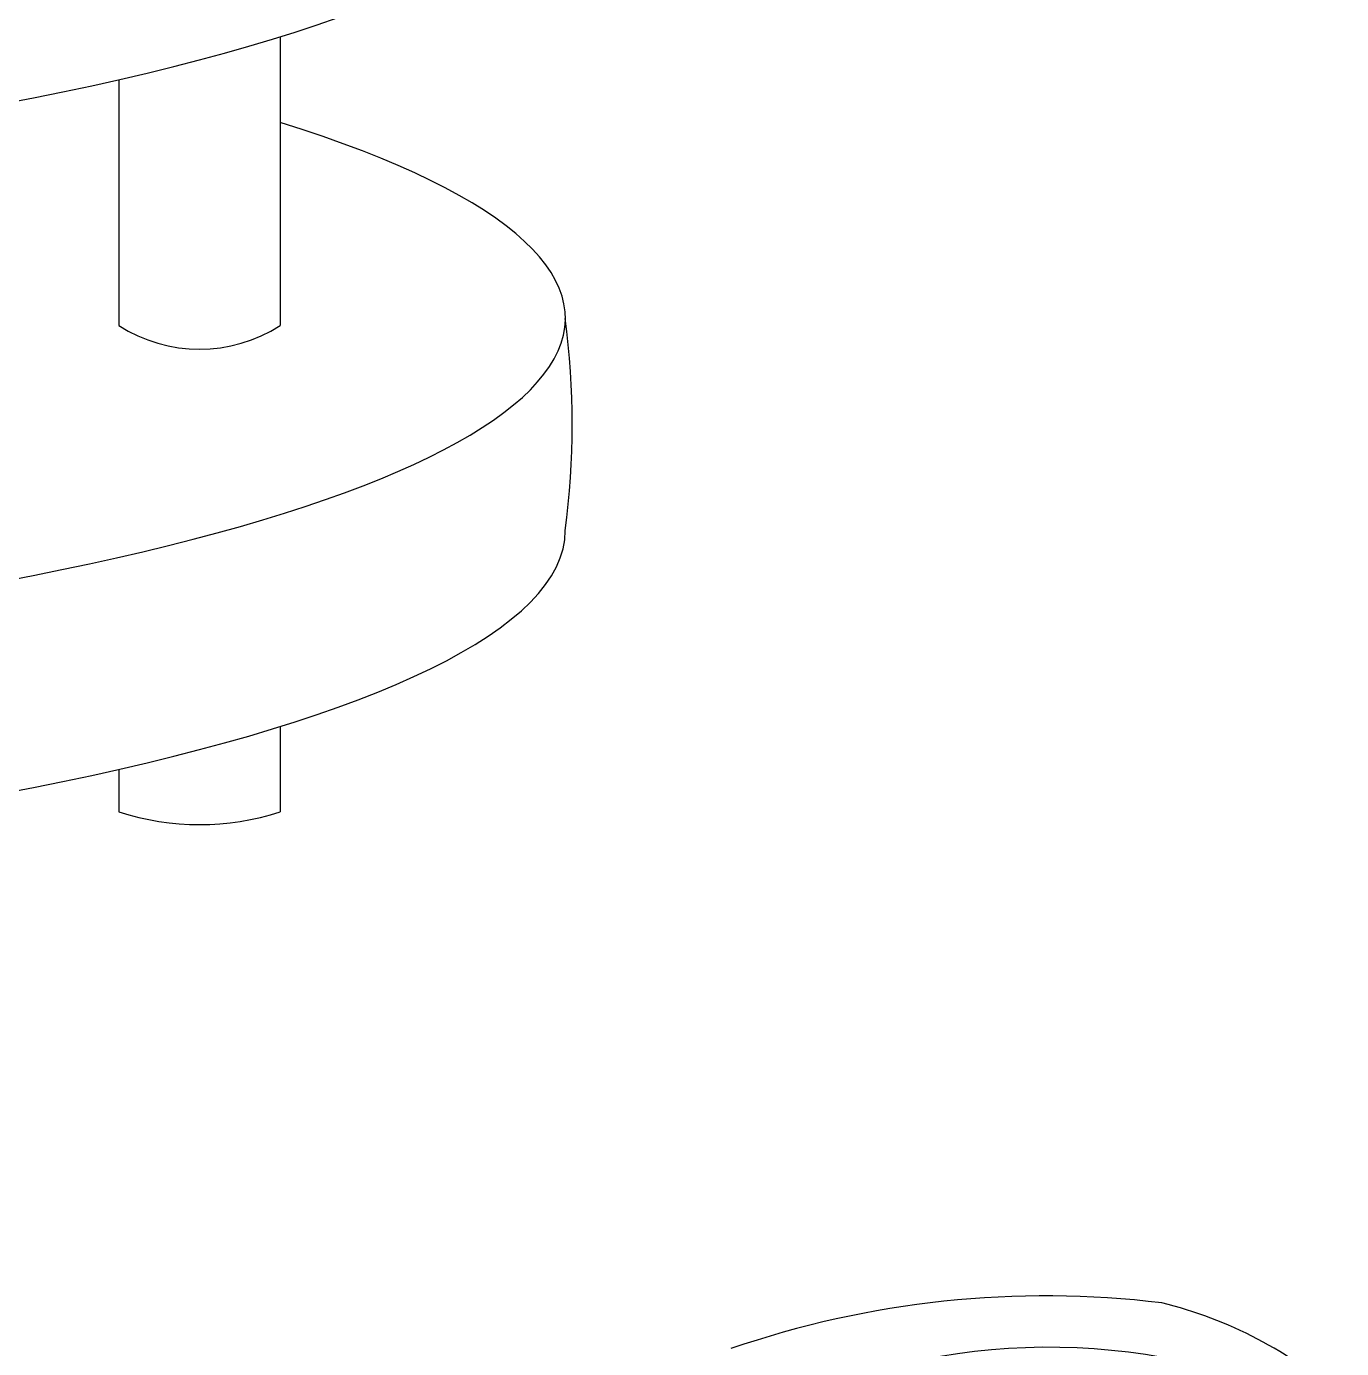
# Model space of a CAD drawing. Header units: millimetres. Extents: x 270980 to 377517, y 122245 to 152875.
# Drawn here: x 364320 to 366580, y 131043 to 133314 of the extents above; entities that cross this region are included whole.
import ezdxf

# ---------------------------------------------------------------- set-up
doc = ezdxf.new("R2010")
doc.units = ezdxf.units.MM

msp = doc.modelspace()

# ---------------------------------------------------------------- linework, layer by layer
for p, q in [((364755.7, 133296), (364755.7, 132800.2)), ((364478.4, 133222.3), (364478.4, 132800.2)), ((364755.7, 132111.3), (364755.7, 131964.5)), ((364478.4, 132037.6), (364478.4, 131964.5))]:
    msp.add_line(p, q)
for centre, radius, start, end in [((364617.1, 133014.6), 255.3, 237.1185, 302.8815), ((363831.8, 132630), 1425.5, 352.6558, 7.3442), ((364617.1, 132398.4), 455.5, 252.281, 287.719), ((366071.5, 129469.2), 1664.1, 83.1229, 108.9784), ((366098.7, 130417.5), 724.5, 48.4215, 76.2666), ((366076.2, 129946.6), 1098.5, 75.0464, 124.4057)]:
    msp.add_arc(centre, radius, start, end)
for centre, start_param, end_param in [((362298.3, 133632.4), 3.141593, 6.283185), ((362298.3, 132812.2), 2.543376, 6.868075), ((362298.3, 132447.8), 3.141593, 6.283185)]:
    msp.add_ellipse(centre, major_axis=(2947.3, 0), ratio=0.20678, start_param=start_param, end_param=end_param)

doc.saveas('drawing.dxf')
